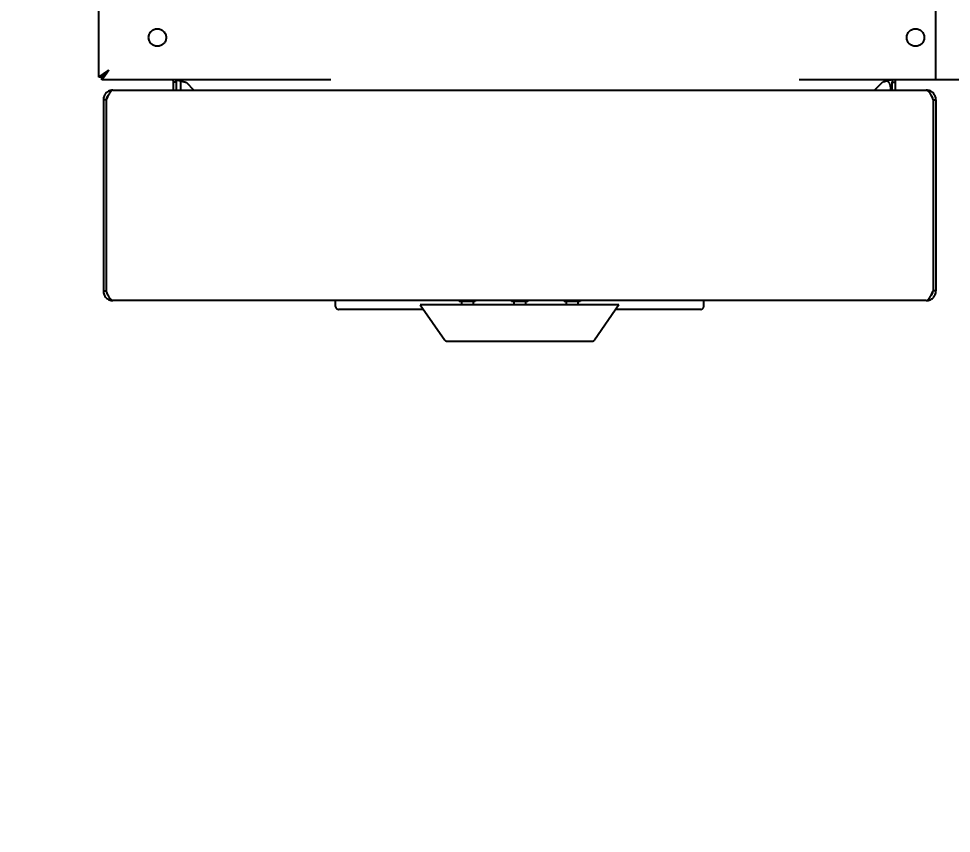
# Model space of a CAD drawing. Header units: millimetres. Extents: x 0 to 253659, y 0 to 59400.
# Drawn here: x 62585.8 to 62904.3, y 50708.6 to 50986.7 of the extents above; entities that cross this region are included whole.
import ezdxf

# ---------------------------------------------------------------- set-up
doc = ezdxf.new("R2010")
doc.units = ezdxf.units.MM
doc.header["$LTSCALE"] = 200
doc.header["$MEASUREMENT"] = 0
doc.linetypes.add('HID', pattern=[2.3, 1.5, -0.8])
doc.layers.add('A-벽', color=7, linetype='CONTINUOUS')
doc.layers.add('주방기구(기존)', color=8, linetype='HID')
doc.styles.get("Standard").update_dxf_attribs({"font": ''})
doc.styles.get('Standard').set_extended_font_data('Gulim')

msp = doc.modelspace()

# ---------------------------------------------------------------- linework, layer by layer
at = {"layer": '주방기구(기존)'}
for p, q in [((62613.188, 50966.789), (62613.188, 51701.081)), ((62899.023, 50965.791), (62899.023, 51702.079)), ((62614.186, 50966.789), (62613.188, 50966.789)), ((62614.186, 50965.791), (62614.186, 50966.789)), ((63612.364, 50965.791), (62614.186, 50965.791)), ((62639.627, 50962.299), (62639.627, 50965.781)), ((62641.123, 50962.299), (62641.123, 50965.479)), ((62617.977, 50962.299), (62895.731, 50962.299)), ((62638.629, 50962.299), (62638.629, 50964.993)), ((62639.627, 50964.993), (62638.629, 50964.993)), ((62642.919, 50964.993), (62645.613, 50962.299)), ((62878.072, 50962.299), (62880.766, 50964.993)), ((62883.559, 50962.299), (62883.559, 50963.287)), ((62884.058, 50964.993), (62885.056, 50964.993)), ((62884.058, 50962.299), (62884.058, 50964.993)), ((62885.056, 50964.993), (62885.056, 50962.299)), ((62615.682, 50959.007), (62614.685, 50959.007)), ((62614.685, 50959.007), (62614.685, 50893.759)), ((62615.682, 50959.007), (62615.682, 50893.759)), ((62898.026, 50959.007), (62899.023, 50959.007)), ((62898.026, 50959.007), (62898.026, 50893.759)), ((62899.023, 50959.007), (62899.023, 50893.759)), ((62614.685, 50893.759), (62615.682, 50893.759)), ((62899.023, 50893.759), (62898.026, 50893.759)), ((62895.731, 50890.466), (62617.977, 50890.466)), ((62694, 50888.471), (62694, 50890.466)), ((62722.933, 50888.97), (62731.315, 50876.999)), ((62790.775, 50888.97), (62722.933, 50888.97)), ((62736.208, 50890.466), (62736.208, 50890.167)), ((62741.695, 50890.167), (62736.208, 50890.167)), ((62736.956, 50890.167), (62736.956, 50888.97)), ((62740.947, 50890.167), (62740.947, 50888.97)), ((62741.695, 50890.466), (62741.695, 50890.167)), ((62754.11, 50890.466), (62754.11, 50890.167)), ((62759.598, 50890.167), (62754.11, 50890.167)), ((62754.859, 50890.167), (62754.859, 50888.97)), ((62758.849, 50890.167), (62758.849, 50888.97)), ((62759.598, 50890.466), (62759.598, 50890.167)), ((62772.013, 50890.466), (62772.013, 50890.167)), ((62777.5, 50890.167), (62772.013, 50890.167)), ((62772.761, 50890.167), (62772.761, 50888.97)), ((62776.752, 50890.167), (62776.752, 50888.97)), ((62777.5, 50890.466), (62777.5, 50890.167)), ((62790.775, 50888.97), (62782.393, 50876.999)), ((62819.708, 50888.471), (62819.708, 50890.466)), ((62723.981, 50887.473), (62694.998, 50887.473)), ((62818.71, 50887.473), (62789.727, 50887.473)), ((62732.132, 50876.574), (62781.576, 50876.574))]:
    msp.add_line(p, q, dxfattribs=at)
for centre in [(62633.142, 50980.258), (62892.04, 50980.258)]:
    msp.add_circle(centre, 2.993, dxfattribs=at)
for centre, radius, start, end in [((62636.334, 50964.993), 2.295, 0, 20.38903), ((62636.334, 50964.993), 3.292, 0, 14.04134), ((62637.122, 50965.781), 2.504, 0, 0.23931), ((62881.055, 50963.287), 2.504, 0, 59.60675), ((62887.351, 50964.993), 3.292, 165.95866, 180), ((62887.351, 50964.993), 2.295, 159.61097, 180), ((62617.977, 50959.007), 3.292, 90, 180), ((62895.731, 50959.007), 3.292, 0, 90), ((62617.977, 50959.007), 2.295, 129.87344, 180), ((62895.731, 50959.007), 2.295, 0, 50.12656), ((62617.977, 50893.759), 3.292, 180, 270), ((62617.977, 50893.759), 2.295, 180, 230.08671), ((62895.731, 50893.759), 3.292, 270, 0), ((62895.731, 50893.759), 2.295, 309.91329, 0), ((62694.998, 50888.471), 0.998, 180, 270), ((62818.71, 50888.471), 0.998, 270, 0), ((62732.132, 50877.572), 0.998, 215, 270), ((62781.576, 50877.572), 0.998, 270, 325)]:
    msp.add_arc(centre, radius, start, end, dxfattribs=at)
for points in [[(62616.326, 50968.976), (62616.035, 50968.773), (62615.575, 50968.453), (62615.129, 50968.142), (62614.725, 50967.86), (62614.374, 50967.615), (62614.077, 50967.408), (62613.829, 50967.236), (62613.625, 50967.093), (62613.462, 50966.98), (62613.34, 50966.895), (62613.255, 50966.836), (62613.188, 50966.789)], [(62616.356, 50968.958), (62616.17, 50968.773), (62615.849, 50968.453), (62615.539, 50968.142), (62615.257, 50967.86), (62615.012, 50967.615), (62614.805, 50967.408), (62614.632, 50967.236), (62614.49, 50967.093), (62614.377, 50966.98), (62614.291, 50966.895), (62614.186, 50966.789)], [(62616.389, 50968.953), (62616.17, 50968.638), (62615.849, 50968.178), (62615.539, 50967.733), (62615.257, 50967.328), (62615.012, 50966.977), (62614.805, 50966.68), (62614.632, 50966.432), (62614.49, 50966.228), (62614.377, 50966.065), (62614.291, 50965.943), (62614.232, 50965.858), (62614.186, 50965.791)], [(62616.48, 50969.084), (62616.326, 50968.976)], [(62616.48, 50969.084), (62616.355, 50968.959)], [(62616.48, 50969.084), (62616.356, 50968.958)], [(62616.48, 50969.084), (62616.389, 50968.953)], [(62639.932, 50965.793), (62640.724, 50965.586), (62641.822, 50965.292), (62642.919, 50964.993)], [(62883.753, 50965.793), (62882.961, 50965.586), (62881.863, 50965.292), (62880.766, 50964.993)], [(62617.977, 50962.299), (62617.786, 50962.271), (62617.595, 50962.187), (62617.403, 50962.049), (62617.212, 50961.858), (62617.021, 50961.619), (62616.83, 50961.335), (62616.638, 50961.011), (62616.447, 50960.653), (62616.256, 50960.267), (62616.065, 50959.859), (62615.874, 50959.437), (62615.682, 50959.007)], [(62895.731, 50962.299), (62895.922, 50962.271), (62896.113, 50962.187), (62896.305, 50962.049), (62896.496, 50961.858), (62896.687, 50961.619), (62896.878, 50961.335), (62897.07, 50961.011), (62897.261, 50960.653), (62897.452, 50960.267), (62897.643, 50959.859), (62897.834, 50959.437), (62898.026, 50959.007)], [(62617.977, 50890.466), (62617.8, 50890.49), (62617.624, 50890.562), (62617.447, 50890.681), (62617.271, 50890.844), (62617.094, 50891.049), (62616.918, 50891.294), (62616.742, 50891.575), (62616.565, 50891.888), (62616.389, 50892.228), (62616.212, 50892.591), (62616.036, 50892.97), (62615.859, 50893.362), (62615.682, 50893.759)], [(62895.731, 50890.466), (62895.908, 50890.49), (62896.084, 50890.562), (62896.261, 50890.681), (62896.437, 50890.844), (62896.614, 50891.049), (62896.79, 50891.294), (62896.966, 50891.575), (62897.143, 50891.888), (62897.319, 50892.228), (62897.496, 50892.591), (62897.672, 50892.97), (62897.849, 50893.362), (62898.026, 50893.759)]]:
    msp.add_spline(points, degree=3, dxfattribs=at)

# ---------------------------------------------------------------- texts
at = {"layer": 'A-벽', "insert": (56860.275, 56025.894), "char_height": 20000, "attachment_point": 1}
msp.add_mtext_dynamic_manual_height_columns('2', width=367.11901, gutter_width=12.5, heights=[0], dxfattribs=at)

doc.saveas('drawing.dxf')
